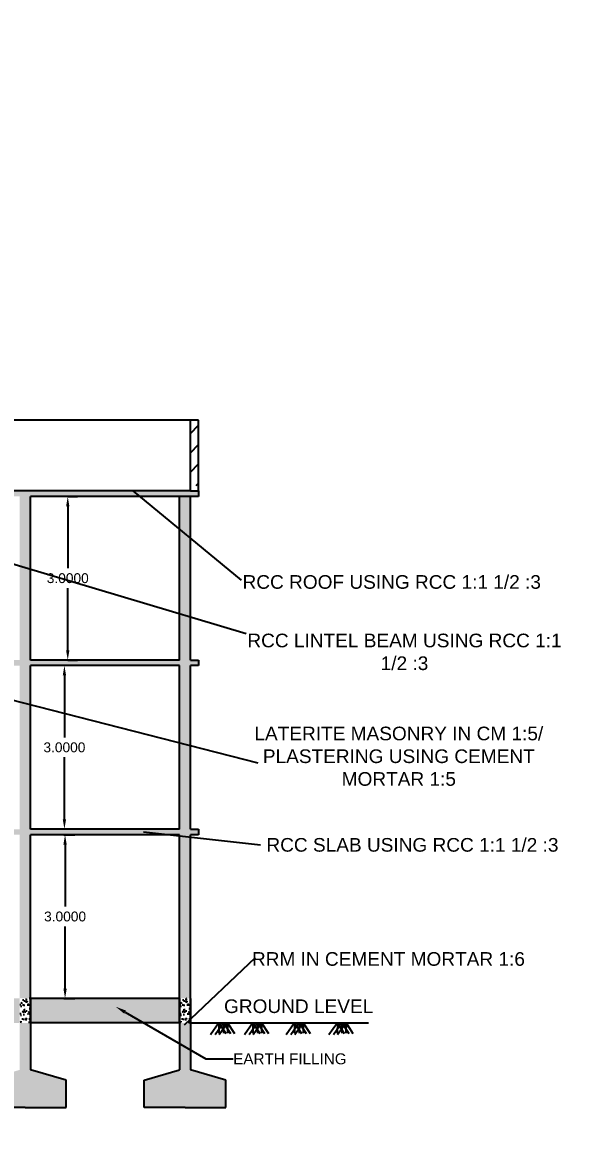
# Model space of a CAD drawing. Header units: metres. Extents: x -7614 to 15553, y -42 to -4.
# Drawn here: x 204.14 to 214.54, y -30.23 to -9.64 of the extents above; entities that cross this region are included whole.
import ezdxf
from ezdxf import colors
from ezdxf.entities.mleader import LeaderData, LeaderLine
from ezdxf.math import Vec2, Vec3

# ---------------------------------------------------------------- set-up
doc = ezdxf.new("R2010")
doc.units = ezdxf.units.M
doc.header["$MEASUREMENT"] = 0
for name, color, linetype in [('05', 6, 'Continuous'), ('WALL', 7, 'Continuous'), ('walls', 50, 'Continuous')]:
    doc.layers.add(name, color=color, linetype=linetype)
for name, color, linetype, plot in [('BLK_1_FLR_0_HT_ROOM', 7, 'Continuous', False), ('BLK_1_FLR_1_HT_ROOM', 7, 'Continuous', False), ('BLK_1_FLR_2_HT_ROOM', 7, 'Continuous', False)]:
    doc.layers.add(name, color=color, linetype=linetype, plot=plot)
doc.styles.get("Standard").update_dxf_attribs({"font": 'arial.ttf'})
doc.styles.add('style1', font='arial.ttf', dxfattribs={"height": 250})
doc.dimstyles.get("Standard").update_dxf_attribs({"dimtxt": 0.18, "dimasz": 0.18, "dimexe": 0.18, "dimexo": 0.0625, "dimgap": 0.09, "dimtad": 0, "dimtih": 1, "dimtoh": 1, "dimdec": 4, "dimzin": 0, "dimdsep": 46, "dimtxsty": 'Standard', "dimcen": 0.09, "dimadec": 0, "dimazin": 0, "dimtfac": 1, "dimtdec": 4, "dimtofl": 0, "dimtmove": 0, "dimatfit": 3, "dimfxl": 1, "dimtolj": 1, "dimtzin": 0, "dimarcsym": 0})
pattern_1 = [(50, (802.8835, -139.2295), (0.179315046, -0.015688034), [0.01875, -0.20625]), (355, (802.8835, -139.2295), (-0.034687833, 0.188048033), [0.015, -0.165]), (100.451444, (802.89845, -139.2308), (0.14462721, 0.17236), [0.01593505, -0.17528553]), (46.1842, (802.8835, -139.1795), (0.26681033, -0.04137982), [0.028125, -0.309375]), (96.635635, (802.90574, -139.18295), (0.23366549, 0.24352965), [0.02390259, -0.26292844]), (351.184164, (802.8835, -139.1795), (0.23366549, 0.24352965), [0.0225, -0.2475]), (21, (802.9085, -139.192), (0.149226763, -0.100654723), [0.01875, -0.20625]), (326, (802.9085, -139.192), (0.060828833, 0.18128751), [0.015, -0.165]), (71.451445, (802.92094, -139.20039), (0.210055594, 0.08063279), [0.01593505, -0.17528553]), (37.5, (802.8835, -139.2295), (0.003039964, 0.0832234635), [0, -0.163, 0, -0.1675, 0, -0.165625]), (7.5, (802.8835, -139.2295), (0.065767384, 0.098602928), [0, -0.0955, 0, -0.15925, 0, -0.063125]), (327.5, (802.82775, -139.2295), (0.133455609, -0.005638718), [0, -0.0625, 0, -0.195, 0, -0.25875]), (317.5, (802.80275, -139.2295), (0.145796542, 0.025026246), [0, -0.08125, 0, -0.1295, 0, -0.18375])]

# ---------------------------------------------------------------- blocks, each defined once
blk = doc.blocks.new('*D26')
at = {"layer": 'BLK_1_FLR_0_HT_ROOM', "color": 0, "linetype": 'Continuous', "lineweight": -2, "transparency": 16777216}
for p, q in [((204.902, -24.529), (205.105, -24.529)), ((204.925, -24.709), (204.925, -25.847)), ((204.925, -27.349), (204.925, -26.211)), ((204.902, -27.529), (205.105, -27.529))]:
    blk.add_line(p, q, dxfattribs=at)
at = {"layer": 'BLK_1_FLR_0_HT_ROOM', "color": 0, "linetype": 'Continuous', "transparency": 16777216}
for points in [[(204.895, -24.709), (204.955, -24.709), (204.925, -24.529)], [(204.895, -27.349), (204.955, -27.349), (204.925, -27.529)]]:
    blk.add_solid(points, dxfattribs=at)
at = {"layer": 'Defpoints', "color": 0, "linetype": 'Continuous', "transparency": 16777216}
for p in [(204.839, -24.529), (204.925, -24.529), (204.839, -27.529)]:
    blk.add_point(p, dxfattribs=at)
at = {"layer": 'BLK_1_FLR_0_HT_ROOM', "color": 0, "linetype": 'Continuous', "transparency": 16777216, "insert": (204.925, -26.029), "char_height": 0.18, "attachment_point": 5}
blk.add_mtext('\\A1;3.0000', dxfattribs=at)
blk = doc.blocks.new('*D27')
at = {"layer": 'BLK_1_FLR_1_HT_ROOM', "color": 0, "linetype": 'Continuous', "lineweight": -2, "transparency": 16777216}
for p, q in [((204.863, -21.429), (204.733, -21.429)), ((204.913, -21.609), (204.913, -22.747)), ((204.913, -24.249), (204.913, -23.111)), ((204.863, -24.429), (204.733, -24.429))]:
    blk.add_line(p, q, dxfattribs=at)
at = {"layer": 'BLK_1_FLR_1_HT_ROOM', "color": 0, "linetype": 'Continuous', "transparency": 16777216}
for points in [[(204.883, -21.609), (204.943, -21.609), (204.913, -21.429)], [(204.883, -24.249), (204.943, -24.249), (204.913, -24.429)]]:
    blk.add_solid(points, dxfattribs=at)
at = {"layer": 'Defpoints', "color": 0, "linetype": 'Continuous', "transparency": 16777216}
for p in [(204.925, -21.429), (204.913, -24.429), (204.925, -24.429)]:
    blk.add_point(p, dxfattribs=at)
at = {"layer": 'BLK_1_FLR_1_HT_ROOM', "color": 0, "linetype": 'Continuous', "transparency": 16777216, "insert": (204.913, -22.929), "char_height": 0.18, "attachment_point": 5}
blk.add_mtext('\\A1;3.0000', dxfattribs=at)
blk = doc.blocks.new('*D28')
at = {"layer": 'BLK_1_FLR_2_HT_ROOM', "color": 0, "linetype": 'Continuous', "lineweight": -2, "transparency": 16777216}
for p, q in [((204.974, -18.509), (204.974, -19.647)), ((204.975, -18.329), (205.154, -18.329)), ((204.974, -21.149), (204.974, -20.011)), ((204.975, -21.329), (205.154, -21.329))]:
    blk.add_line(p, q, dxfattribs=at)
at = {"layer": 'BLK_1_FLR_2_HT_ROOM', "color": 0, "linetype": 'Continuous', "transparency": 16777216}
for points in [[(204.944, -18.509), (205.004, -18.509), (204.974, -18.329)], [(204.944, -21.149), (205.004, -21.149), (204.974, -21.329)]]:
    blk.add_solid(points, dxfattribs=at)
at = {"layer": 'Defpoints', "color": 0, "linetype": 'Continuous', "transparency": 16777216}
for p in [(204.913, -18.329), (204.974, -18.329), (204.913, -21.329)]:
    blk.add_point(p, dxfattribs=at)
at = {"layer": 'BLK_1_FLR_2_HT_ROOM', "color": 0, "linetype": 'Continuous', "transparency": 16777216, "insert": (204.974, -19.829), "char_height": 0.18, "attachment_point": 5}
blk.add_mtext('\\A1;3.0000', dxfattribs=at)

msp = doc.modelspace()

# ---------------------------------------------------------------- hatches: boundary and pattern name
at = {"layer": 'WALL'}
h = msp.add_hatch(dxfattribs=at)
h.set_pattern_fill('AR-CONC', color=2, scale=0.025)
h.set_pattern_definition(pattern_1)
h.paths.add_polyline_path([(204.29325, -24.52944), (207.02487, -24.52944), (207.02487, -27.52944), (207.22443, -27.52944), (207.22443, -24.52944), (207.37443, -24.52944), (207.37443, -24.42944), (207.22443, -24.42944), (207.22443, -21.42944), (207.37443, -21.42944), (207.37443, -21.32944), (207.22443, -21.32944), (207.22443, -18.32944), (207.02487, -18.32944), (207.02487, -21.32944), (204.29325, -21.32944), (204.29325, -18.32944), (207.22443, -18.32944), (207.37443, -18.32944), (207.37443, -18.22944), (207.22443, -18.22944), (202.79975, -18.22944), (202.79975, -18.32944), (204.09322, -18.32944), (204.09322, -21.32944), (202.99931, -21.32944), (202.99931, -21.42944), (204.09322, -21.42944), (204.09322, -24.42944), (202.79975, -24.42944), (202.79975, -24.52944), (204.09322, -24.52944), (204.09322, -27.52944), (204.29325, -27.52944)])
h.paths.add_polyline_path([(204.29325, -24.42944), (204.29325, -21.42944), (207.02487, -21.42944), (207.02487, -24.42944)], flags=16)
h.paths.add_polyline_path([(201.95559, -22.41594), (202.79975, -22.41594), (202.99931, -22.41594), (202.99931, -22.26594), (202.79975, -22.26594), (202.79975, -22.31594), (201.63327, -22.31594), (201.63327, -22.45684), (201.33327, -22.45684), (201.33327, -22.59774), (201.03327, -22.59774), (201.03327, -22.73864), (200.73327, -22.73864), (200.73327, -22.87954), (200.43327, -22.87954), (200.43327, -23.02044), (200.13327, -23.02044), (200.13327, -23.16134), (199.83327, -23.16134), (199.83327, -23.29991), (199.95336, -23.35632)])
h.paths.add_polyline_path([(199.83327, -23.29991), (199.83327, -23.30224), (199.68327, -23.30224), (199.68327, -23.48317), (199.95336, -23.35632)])
h.paths.add_polyline_path([(199.68327, -23.48317), (199.68327, -23.30224), (199.53327, -23.30224), (199.53327, -23.44314), (199.23327, -23.44314), (199.23327, -23.58404), (198.93327, -23.58404), (198.93327, -23.72494), (198.63327, -23.72494), (198.63327, -23.86584), (198.33327, -23.86584), (198.33327, -24.00674), (198.03327, -24.00674), (198.03327, -24.14764), (197.73327, -24.14764), (197.73327, -24.28854), (197.43327, -24.28854), (197.43327, -24.42944), (196.08545, -24.42944), (196.08545, -24.52944), (199.83327, -24.52944), (199.83327, -24.42944), (197.6685, -24.42944)])
h.paths.add_polyline_path([(199.68327, -20.38317), (199.68327, -20.20224), (199.53327, -20.20224), (199.53327, -20.34314), (199.23327, -20.34314), (199.23327, -20.48404), (198.93327, -20.48404), (198.93327, -20.62494), (198.63327, -20.62494), (198.63327, -20.76584), (198.33327, -20.76584), (198.33327, -20.90674), (198.03327, -20.90674), (198.03327, -21.04764), (197.73327, -21.04764), (197.73327, -21.18854), (197.43327, -21.18854), (197.43327, -21.32944), (196.08545, -21.32944), (196.08545, -21.42944), (199.83327, -21.42944), (199.83327, -21.32944), (197.6685, -21.32944)])
h.paths.add_polyline_path([(199.95336, -20.25632), (199.83824, -20.20224), (199.68327, -20.20224), (199.68327, -20.38317)])
h.paths.add_polyline_path([(201.95559, -19.31594), (202.79975, -19.31594), (202.99931, -19.31594), (202.99931, -19.16594), (202.79975, -19.16594), (202.79975, -19.21594), (201.63327, -19.21594), (201.63327, -19.35684), (201.33327, -19.35684), (201.33327, -19.49774), (201.03327, -19.49774), (201.03327, -19.63864), (200.73327, -19.63864), (200.73327, -19.77954), (200.43327, -19.77954), (200.43327, -19.92044), (200.13327, -19.92044), (200.13327, -20.06134), (199.83327, -20.06134), (199.83327, -20.19991), (199.95336, -20.25632)])
h.paths.add_polyline_path([(199.83327, -18.22944), (196.08545, -18.22944), (196.08545, -18.32944), (199.83327, -18.32944)])
h.paths.add_polyline_path([(203.29931, -15.62944), (202.99931, -15.62944), (195.96097, -15.62944), (195.93545, -15.62944), (195.93545, -15.72944), (196.23545, -15.72944), (202.99931, -15.72944), (203.29931, -15.72944)])
h = msp.add_hatch(dxfattribs=at)
h.set_pattern_fill('ANSI31', color=2, scale=2)
h.set_pattern_definition([(45, (802.8835, -139.2295), (-0.1767767, 0.1767767), [])])
h.paths.add_polyline_path([(202.99931, -24.42944), (202.79975, -24.42944), (202.79975, -25.36594), (202.99931, -25.36594)])
h.paths.add_polyline_path([(202.99931, -19.31594), (202.79975, -19.31594), (202.79975, -21.22944), (202.99931, -21.22944)])
h.paths.add_polyline_path([(202.99931, -15.62944), (202.79931, -15.62944), (202.79931, -18.12944), (202.99931, -18.12944)])
h.paths.add_polyline_path([(207.37443, -16.92944), (207.22443, -16.92944), (207.22443, -18.12944), (207.37443, -18.12944)])
h.paths.add_polyline_path([(196.23545, -17.02944), (196.08545, -17.02944), (196.08545, -18.22944), (196.23545, -18.22944)])
h.paths.add_polyline_path([(196.43545, -18.32944), (196.23545, -18.32944), (196.23545, -21.32944), (196.43545, -21.32944)])
h.paths.add_polyline_path([(196.28545, -23.22944), (196.23545, -23.22944), (196.23545, -24.42944), (196.28545, -24.42944)])
h.paths.add_polyline_path([(202.99931, -18.32944), (202.79975, -18.32944), (202.79975, -19.16594), (202.99931, -19.16594)])
h.paths.add_polyline_path([(202.99931, -21.42944), (202.79975, -21.42944), (202.79975, -22.26594), (202.99931, -22.26594)])
h.paths.add_polyline_path([(196.43545, -15.72944), (196.23545, -15.72944), (196.23545, -18.22944), (196.43545, -18.22944)])
h = msp.add_hatch(dxfattribs=at)
h.set_pattern_fill('AR-SAND', color=2, scale=0.06)
h.set_pattern_definition([(37.5, (802.8835, -139.2295), (-0.003779601, 0.115609426), [0, -0.0912, 0, -0.102, 0, -0.0975]), (7.5, (802.8835, -139.2295), (0.106186602, 0.169328764), [0, -0.0492, 0, -0.0822, 0, -0.0315]), (327.5, (802.8097, -139.2295), (0.186848512, 0.000339543), [0, -0.03, 0, -0.108, 0, -0.141]), (317.5, (802.8097, -139.2295), (0.180367596, 0.052660534), [0, -0.015, 0, -0.0708, 0, -0.081])])
h.paths.add_polyline_path([(202.79975, -27.52944), (197.76784, -27.52944), (197.76784, -27.67128), (197.33075, -27.67128), (197.33075, -27.97944), (202.79975, -27.97944)])
h.paths.add_polyline_path([(202.99931, -27.52944), (202.79975, -27.52944), (202.79975, -27.97944), (202.99931, -27.97944)])
h.paths.add_polyline_path([(204.09322, -27.52944), (202.99931, -27.52944), (202.99931, -27.97944), (204.09322, -27.97944)])
h.paths.add_polyline_path([(207.02444, -27.52944), (204.29325, -27.52944), (204.29325, -27.97944), (207.02444, -27.97944)])
h = msp.add_hatch(dxfattribs=at)
h.set_pattern_fill('AR-CONC', color=2, scale=0.025)
h.set_pattern_definition(pattern_1)
h.paths.add_polyline_path([(207.12444, -29.52944), (207.87444, -29.52944), (207.87444, -29.02944), (207.22443, -28.83894), (207.22443, -27.97944), (207.02444, -27.97944), (207.02444, -28.83894), (206.37444, -29.02944), (206.37444, -29.52944)])
h.paths.add_polyline_path([(204.94325, -29.52944), (204.94325, -29.02944), (204.29325, -28.83894), (204.29325, -27.97944), (204.09326, -27.97944), (204.09326, -28.83894), (203.44325, -29.02944), (203.44325, -29.52944), (204.19325, -29.52944)])
at = {"layer": 'walls', "linetype": 'Continuous'}
h = msp.add_hatch(dxfattribs=at)
h.set_pattern_fill('AR-CONC', color=0, scale=0.001)
h.set_pattern_definition([(50, (-75.7665, 76.41407), (0.18218467, -0.015939086), [0.01905, -0.20955]), (355, (-75.7665, 76.41407), (-0.03524342, 0.19105685), [0.01524, -0.16764058]), (100.451445, (-75.75132, 76.41274), (0.14694125, 0.17511775), [0.01619001, -0.17809024]), (46.1842, (-75.7665, 76.46487), (0.27107904, -0.04204233), [0.028575, -0.314325]), (96.63556, (-75.74392, 76.46137), (0.23740413, 0.24742612), [0.02428502, -0.2671356]), (351.18415, (-75.7665, 76.46487), (0.23740413, 0.24742612), [0.02285997, -0.25145973]), (21, (-75.7411, 76.45217), (0.15161439, -0.1022652), [0.01905, -0.20955]), (326, (-75.7411, 76.45217), (0.06180203, 0.18418797), [0.01524, -0.16764]), (71.451445, (-75.72847, 76.44365), (0.21341642, 0.08192277), [0.01619001, -0.17808994]), (37.5, (-75.766506, 76.41407), (0.003088603, 0.084555039), [0, -0.165608, 0, -0.17018, 0, -0.168275]), (7.5, (-75.76651, 76.41407), (0.066819663, 0.100180575), [0, -0.097028, 0, -0.161798, 0, -0.064135]), (327.5, (-75.82315, 76.41407), (0.135590595, -0.005728744), [0, -0.0635, 0, -0.19812, 0, -0.26289]), (317.5, (-75.84855, 76.41407), (0.14812918, 0.02542649), [0, -0.08255, 0, -0.131572, 0, -0.18669])])
h.paths.add_polyline_path([(204.29325, -27.52944), (204.09326, -27.52944), (204.09322, -27.97944), (204.29325, -27.97944)])
h = msp.add_hatch(dxfattribs=at)
h.set_pattern_fill('AR-CONC', color=0, scale=0.001)
h.set_pattern_definition([(50, (-72.83532, 76.41407), (0.18218467, -0.015939086), [0.01905, -0.20955]), (355, (-72.83532, 76.41407), (-0.03524342, 0.19105685), [0.01524, -0.16764058]), (100.451445, (-72.82014, 76.41274), (0.14694125, 0.17511775), [0.01619001, -0.17809024]), (46.1842, (-72.83532, 76.46487), (0.27107904, -0.04204233), [0.028575, -0.314325]), (96.63556, (-72.81273, 76.46137), (0.23740413, 0.24742612), [0.02428502, -0.2671356]), (351.18415, (-72.83532, 76.46487), (0.23740413, 0.24742612), [0.02285997, -0.25145973]), (21, (-72.80992, 76.45217), (0.15161439, -0.1022652), [0.01905, -0.20955]), (326, (-72.80992, 76.45217), (0.06180203, 0.18418797), [0.01524, -0.16764]), (71.451445, (-72.79729, 76.44365), (0.21341642, 0.08192277), [0.01619001, -0.17808994]), (37.5, (-72.83532, 76.41407), (0.003088603, 0.084555039), [0, -0.165608, 0, -0.17018, 0, -0.168275]), (7.5, (-72.83532, 76.41407), (0.066819663, 0.100180575), [0, -0.097028, 0, -0.161798, 0, -0.064135]), (327.5, (-72.891965, 76.41407), (0.135590595, -0.005728744), [0, -0.0635, 0, -0.19812, 0, -0.26289]), (317.5, (-72.91737, 76.41407), (0.14812918, 0.02542649), [0, -0.08255, 0, -0.131572, 0, -0.18669])])
h.paths.add_polyline_path([(207.22443, -27.52944), (207.02444, -27.52944), (207.02487, -27.97944), (207.22443, -27.97944)])

# ---------------------------------------------------------------- linework, layer by layer
at = {"layer": '05', "color": 0}
for p, q in [((202.89486, -19.2435), (208.24419, -20.8403)), ((202.99931, -21.81418), (208.46269, -23.21276)), ((207.11464, -28.01067), (208.41789, -26.77767))]:
    msp.add_line(p, q, dxfattribs=at)
at = {"layer": 'Defpoints'}
msp.add_line((208.50681, -24.72035), (206.364, -24.48541), dxfattribs=at)
at = {"layer": 'WALL', "color": 2}
for p, q in [((207.37443, -16.92944), (202.99931, -16.92944)), ((207.22443, -18.22944), (207.22443, -16.92944)), ((207.37443, -18.22944), (207.37443, -16.92944)), ((207.22443, -18.22944), (202.79975, -18.22944)), ((208.1588, -19.86173), (206.17462, -18.22944)), ((207.22443, -18.22944), (207.22443, -18.12944)), ((207.22443, -18.22944), (207.37443, -18.22944)), ((207.37443, -18.22944), (207.37443, -18.32944)), ((204.29325, -21.32944), (204.29325, -18.32944)), ((207.22443, -18.32944), (204.29325, -18.32944)), ((207.02487, -21.32944), (207.02487, -18.32944)), ((207.22443, -21.32944), (207.22443, -18.32944)), ((207.37443, -18.32944), (207.22443, -18.32944)), ((207.02487, -21.32944), (204.29325, -21.32944)), ((207.22443, -21.32944), (207.37443, -21.32944)), ((207.37443, -21.32944), (207.37443, -21.42944)), ((204.29325, -24.42944), (204.29325, -21.42944)), ((207.02487, -21.42944), (204.29325, -21.42944)), ((207.02487, -21.42944), (204.29325, -21.42944)), ((207.02487, -24.42944), (207.02487, -21.42944)), ((207.22443, -24.42944), (207.22443, -21.42944)), ((207.37443, -21.42944), (207.22443, -21.42944)), ((207.02487, -24.42944), (204.29325, -24.42944)), ((207.02487, -24.42944), (204.29325, -24.42944)), ((207.22443, -24.42944), (207.37443, -24.42944)), ((207.37443, -24.42944), (207.37443, -24.52944)), ((204.29325, -27.97944), (204.29325, -24.52944)), ((207.02487, -24.52944), (204.29325, -24.52944)), ((207.02487, -27.97944), (207.02487, -24.52944)), ((207.22443, -27.97944), (207.22443, -24.52944)), ((207.37443, -24.52944), (207.22443, -24.52944)), ((204.28195, -27.52944), (204.26937, -27.52944)), ((207.02487, -27.52944), (204.29325, -27.52944)), ((207.16065, -27.52944), (207.15167, -27.52944)), ((207.02487, -27.97944), (204.29325, -27.97944)), ((207.22443, -27.97944), (210.49041, -27.9778)), ((207.74443, -27.97918), (207.59014, -28.19723)), ((207.82954, -27.97914), (207.67525, -28.19719)), ((207.74443, -27.97918), (207.74325, -28.1689)), ((207.74443, -27.97918), (207.87188, -28.17378)), ((207.9032, -27.9791), (207.74891, -28.19715)), ((207.82954, -27.97914), (207.82836, -28.16886)), ((207.82954, -27.97914), (207.95699, -28.17374)), ((207.9032, -27.9791), (207.90202, -28.16882)), ((207.9032, -27.9791), (208.03065, -28.1737)), ((208.36742, -27.97887), (208.21313, -28.19692)), ((208.45253, -27.97882), (208.29824, -28.19687)), ((208.36742, -27.97887), (208.36624, -28.16859)), ((208.36742, -27.97887), (208.49487, -28.17347)), ((208.52619, -27.97879), (208.37191, -28.19684)), ((208.45253, -27.97882), (208.45135, -28.16854)), ((208.45253, -27.97882), (208.57998, -28.17342)), ((208.52619, -27.97879), (208.52501, -28.16851)), ((208.52619, -27.97879), (208.65364, -28.17339)), ((209.1323, -27.97848), (208.97801, -28.19653)), ((209.21741, -27.97844), (209.06312, -28.19649)), ((209.1323, -27.97848), (209.13112, -28.1682)), ((209.1323, -27.97848), (209.25975, -28.17308)), ((209.29107, -27.9784), (209.13679, -28.19645)), ((209.21741, -27.97844), (209.21623, -28.16816)), ((209.21741, -27.97844), (209.34486, -28.17304)), ((209.29107, -27.9784), (209.28989, -28.16812)), ((209.29107, -27.9784), (209.41852, -28.173)), ((209.91802, -27.97808), (209.76374, -28.19613)), ((210.00313, -27.97804), (209.84885, -28.19609)), ((209.91802, -27.97808), (209.91684, -28.1678)), ((209.91802, -27.97808), (210.04547, -28.17268)), ((210.0768, -27.978), (209.92251, -28.19605)), ((210.00313, -27.97804), (210.00195, -28.16776)), ((210.00313, -27.97804), (210.13058, -28.17264)), ((210.0768, -27.978), (210.07562, -28.16772)), ((210.0768, -27.978), (210.20425, -28.1726))]:
    msp.add_line(p, q, dxfattribs=at)
at = {"layer": 'WALL', "color": 4, "lineweight": 25}
for p, q in [((204.29325, -27.52944), (204.29325, -28.83894)), ((207.02444, -27.52944), (207.02444, -28.83894)), ((207.22443, -27.52944), (207.22443, -28.83894)), ((204.94325, -29.02944), (204.29325, -28.83894)), ((206.37444, -29.02944), (207.02444, -28.83894)), ((207.87444, -29.02944), (207.22443, -28.83894)), ((204.94325, -29.52944), (204.94325, -29.02944)), ((206.37444, -29.52944), (206.37444, -29.02944)), ((207.87444, -29.52944), (207.87444, -29.02944)), ((204.19325, -29.52944), (203.44325, -29.52944)), ((204.19325, -29.52944), (204.94325, -29.52944)), ((207.12444, -29.52944), (206.37444, -29.52944)), ((207.12444, -29.52944), (207.87444, -29.52944))]:
    msp.add_line(p, q, dxfattribs=at)

# ---------------------------------------------------------------- texts
at = {"char_height": 0.25, "width": 5.9084444, "attachment_point": 5, "style": 'style1'}
for s, insert in [('RCC ROOF USING RCC 1:1 1/2 :3', (210.91551, -19.89928)), ('RCC LINTEL BEAM USING RCC 1:1 1/2 :3', (211.14942, -21.18011)), ('LATERITE MASONRY IN CM 1:5/ PLASTERING USING CEMENT MORTAR 1:5', (211.04527, -23.09269)), ('RCC SLAB USING RCC 1:1 1/2 :3', (211.29545, -24.71677)), ('RRM IN CEMENT MORTAR 1:6', (210.8552, -26.80801)), ('GROUND LEVEL', (209.2085, -27.67393))]:
    msp.add_mtext(s, dxfattribs=dict(at, insert=insert))

# ---------------------------------------------------------------- dimensions: what is measured, and where the dimension line sits
at = {"layer": 'BLK_1_FLR_0_HT_ROOM', "color": 2, "linetype": 'Continuous'}
dim = msp.add_aligned_dim(p1=(204.83933, -27.52944), p2=(204.83933, -24.52944), distance=-0.08584, dimstyle='Standard', dxfattribs=at)
dim.commit()
dim.dimension.update_dxf_attribs({"geometry": '*D26', "text_midpoint": (204.92518, -26.02944)})
at = {"layer": 'BLK_1_FLR_1_HT_ROOM', "color": 2, "linetype": 'Continuous'}
dim = msp.add_aligned_dim(p1=(204.92518, -21.42944), p2=(204.92518, -24.42944), distance=-0.0123, dimstyle='Standard', dxfattribs=at)
dim.commit()
dim.dimension.update_dxf_attribs({"geometry": '*D27', "text_midpoint": (204.91288, -22.92944)})
at = {"layer": 'BLK_1_FLR_2_HT_ROOM', "color": 2, "linetype": 'Continuous'}
dim = msp.add_aligned_dim(p1=(204.91288, -21.32944), p2=(204.91288, -18.32944), distance=-0.06132, dimstyle='Standard', dxfattribs=at)
dim.commit()
dim.dimension.update_dxf_attribs({"geometry": '*D28', "text_midpoint": (204.97419, -19.82944)})

# ---------------------------------------------------------------- leaders
at = {"layer": 'WALL'}
ml = msp.add_multileader_mtext('Standard', dxfattribs=at)
ml.set_content('EARTH FILLING', color=256)
ml.set_leader_properties()
ml.build(insert=Vec2(0, 0))
ml.multileader.update_dxf_attribs({"dogleg_length": 500, "arrow_head_size": 0.2})
ctx = ml.context
ctx.base_point, ctx.char_height, ctx.arrow_head_size, ctx.landing_gap_size, ctx.plane_origin = Vec3(208.00776, -28.63692), 0.2, 0.2, 0.00009, Vec3(205.85254, -27.68053)
notes = []
notes.append((ctx, [(0, (1, 1, 0), (207.50776, -28.63692), (1, 0), 0.5, [(0, [(205.85254, -27.68053)], 0, [])])]))
ctx.mtext.insert, ctx.mtext.flow_direction = Vec3(208.00785, -28.53692), 5
for ctx, leaders in notes:
    for number, flags, end, landing, length, lines in leaders:
        leader = LeaderData()
        leader.index, (leader.has_last_leader_line, leader.has_dogleg_vector, leader.attachment_direction) = number, flags
        leader.last_leader_point, leader.dogleg_vector, leader.dogleg_length = Vec3(end), Vec3(landing), length
        for number, points, colour, breaks in lines:
            line = LeaderLine()
            line.index, line.vertices, line.color, line.breaks = number, Vec3.list(points), colors.encode_raw_color(colour), breaks
            leader.lines.append(line)
        ctx.leaders.append(leader)

doc.saveas('drawing.dxf')
